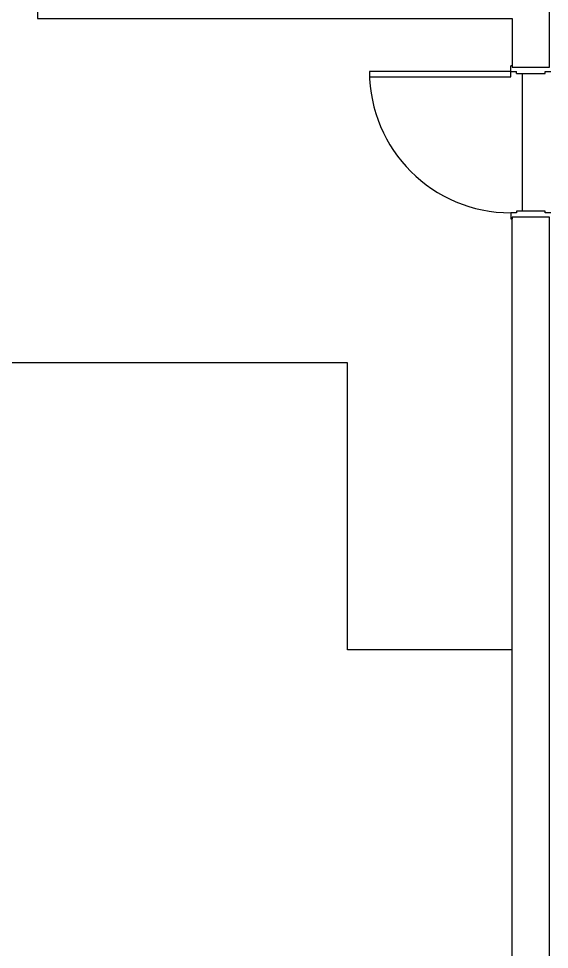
# Model space of a CAD drawing. Header units: inches. Extents: x -59 to 5673, y -29 to 4422.
# Drawn here: x 1664.6 to 1845, y 3146.8 to 3463.1 of the extents above; entities that cross this region are included whole.
import ezdxf

# ---------------------------------------------------------------- set-up
doc = ezdxf.new("R2010")
doc.units = ezdxf.units.IN
doc.header["$LTSCALE"] = 96
doc.header["$MEASUREMENT"] = 0
for name, color, linetype in [('A-DOOR', 2, 'Continuous'), ('A-ROOF-LEVL-THIN', 1, 'Continuous'), ('A-WALL-FULL', 6, 'Continuous')]:
    doc.layers.add(name, color=color, linetype=linetype)

msp = doc.modelspace()

# ---------------------------------------------------------------- linework, layer by layer
at = {"layer": 'A-DOOR'}
for p, q in [((1783.83, 3445.08), (1783.83, 3443.33)), ((1831.83, 3445.08), (1783.83, 3445.08)), ((1831.83, 3445.08), (1831.83, 3447.08)), ((1832.33, 3447.08), (1831.83, 3447.08)), ((1831.83, 3443.33), (1831.83, 3445.08)), ((1831.83, 3445.08), (1833.77, 3445.08)), ((1831.83, 3445.08), (1833.77, 3445.08)), ((1832.33, 3446.58), (1844.95, 3446.58)), ((1833.77, 3444.45), (1833.77, 3445.08)), ((1833.77, 3444.46), (1843.52, 3444.46)), ((1833.77, 3444.45), (1843.52, 3444.45)), ((1835.83, 3397.7), (1835.83, 3444.46)), ((1843.52, 3444.45), (1843.52, 3445.08)), ((1843.52, 3445.08), (1845.45, 3445.08)), ((1783.83, 3443.33), (1831.83, 3443.33)), ((1833.77, 3397.08), (1831.83, 3397.08)), ((1831.83, 3397.08), (1831.83, 3395.08)), ((1843.52, 3397.7), (1833.77, 3397.7)), ((1833.77, 3397.7), (1833.77, 3397.08)), ((1843.52, 3397.08), (1843.52, 3397.7)), ((1845.45, 3397.08), (1843.52, 3397.08)), ((1831.83, 3395.08), (1832.33, 3395.08)), ((1844.95, 3395.58), (1832.33, 3395.58)), ((1832.33, 3395.58), (1832.33, 3395.08)), ((1844.95, 3395.58), (1832.33, 3395.58)), ((1844.95, 3395.08), (1844.95, 3395.58))]:
    msp.add_line(p, q, dxfattribs=at)
msp.add_arc((1831.83, 3445.08), 48, 180, 270, dxfattribs=at)
msp.add_arc((1831.83, 3445.08), 48, 180, 270, dxfattribs=at)
at = {"layer": 'A-ROOF-LEVL-THIN'}
for p, q in [((1776.33, 3346.08), (1566.33, 3346.08)), ((1776.33, 3248.58), (1776.33, 3346.08)), ((1832.33, 3248.58), (1776.33, 3248.58))]:
    msp.add_line(p, q, dxfattribs=at)
at = {"layer": 'A-WALL-FULL'}
for p, q in [((1671.08, 3878.58), (1671.08, 3463.08)), ((1844.95, 3446.58), (1844.95, 3469.58)), ((1671.08, 3463.08), (1832.33, 3463.08)), ((1832.33, 3463.08), (1832.33, 3446.58)), ((1832.33, 2877.33), (1832.33, 3395.58)), ((1844.95, 2889.95), (1844.95, 3395.58))]:
    msp.add_line(p, q, dxfattribs=at)

doc.saveas('drawing.dxf')
